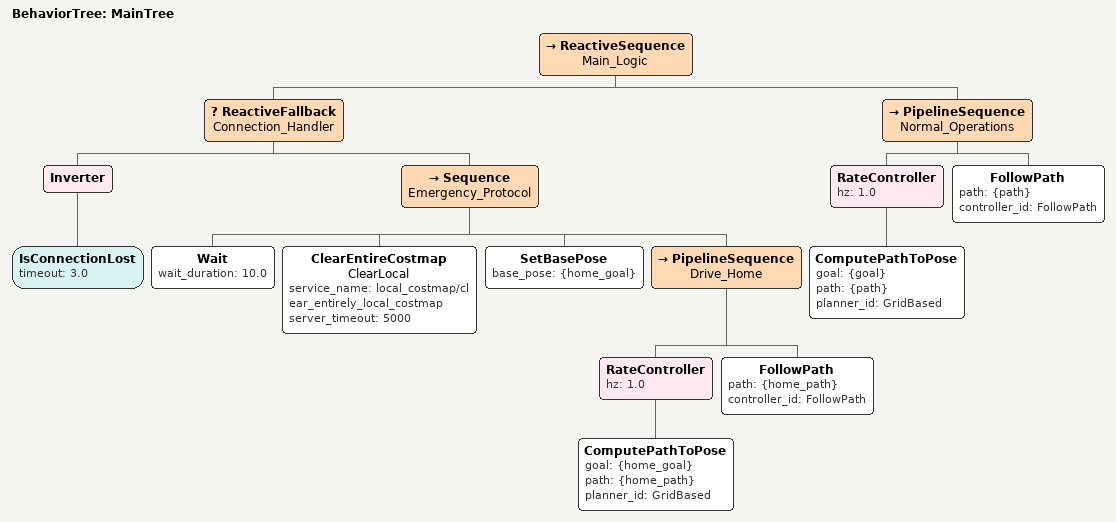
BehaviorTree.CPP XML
<root BTCPP_format="4" main_tree_to_execute="MainTree">
    <BehaviorTree ID="MainTree">
        <ReactiveSequence name="Main_Logic">

            <ReactiveFallback name="Connection_Handler">

                <Inverter>
                    <IsConnectionLost timeout="3.0" />
                </Inverter>

                <Sequence name="Emergency_Protocol">
                    <Wait wait_duration="10.0" />

                    <ClearEntireCostmap name="ClearLocal" service_name="local_costmap/clear_entirely_local_costmap" server_timeout="5000"/>
                    <SetBasePose base_pose="{home_goal}" />

                    <PipelineSequence name="Drive_Home">
                        <RateController hz="1.0">
                            <ComputePathToPose goal="{home_goal}" path="{home_path}" planner_id="GridBased"/>
                        </RateController>
                        <FollowPath path="{home_path}" controller_id="FollowPath"/>
                    </PipelineSequence>
                </Sequence>

            </ReactiveFallback>

            <PipelineSequence name="Normal_Operations">
                <RateController hz="1.0">
                    <ComputePathToPose goal="{goal}" path="{path}" planner_id="GridBased"/>
                </RateController>
                <FollowPath path="{path}" controller_id="FollowPath"/>
            </PipelineSequence>

        </ReactiveSequence>
    </BehaviorTree>
</root>
